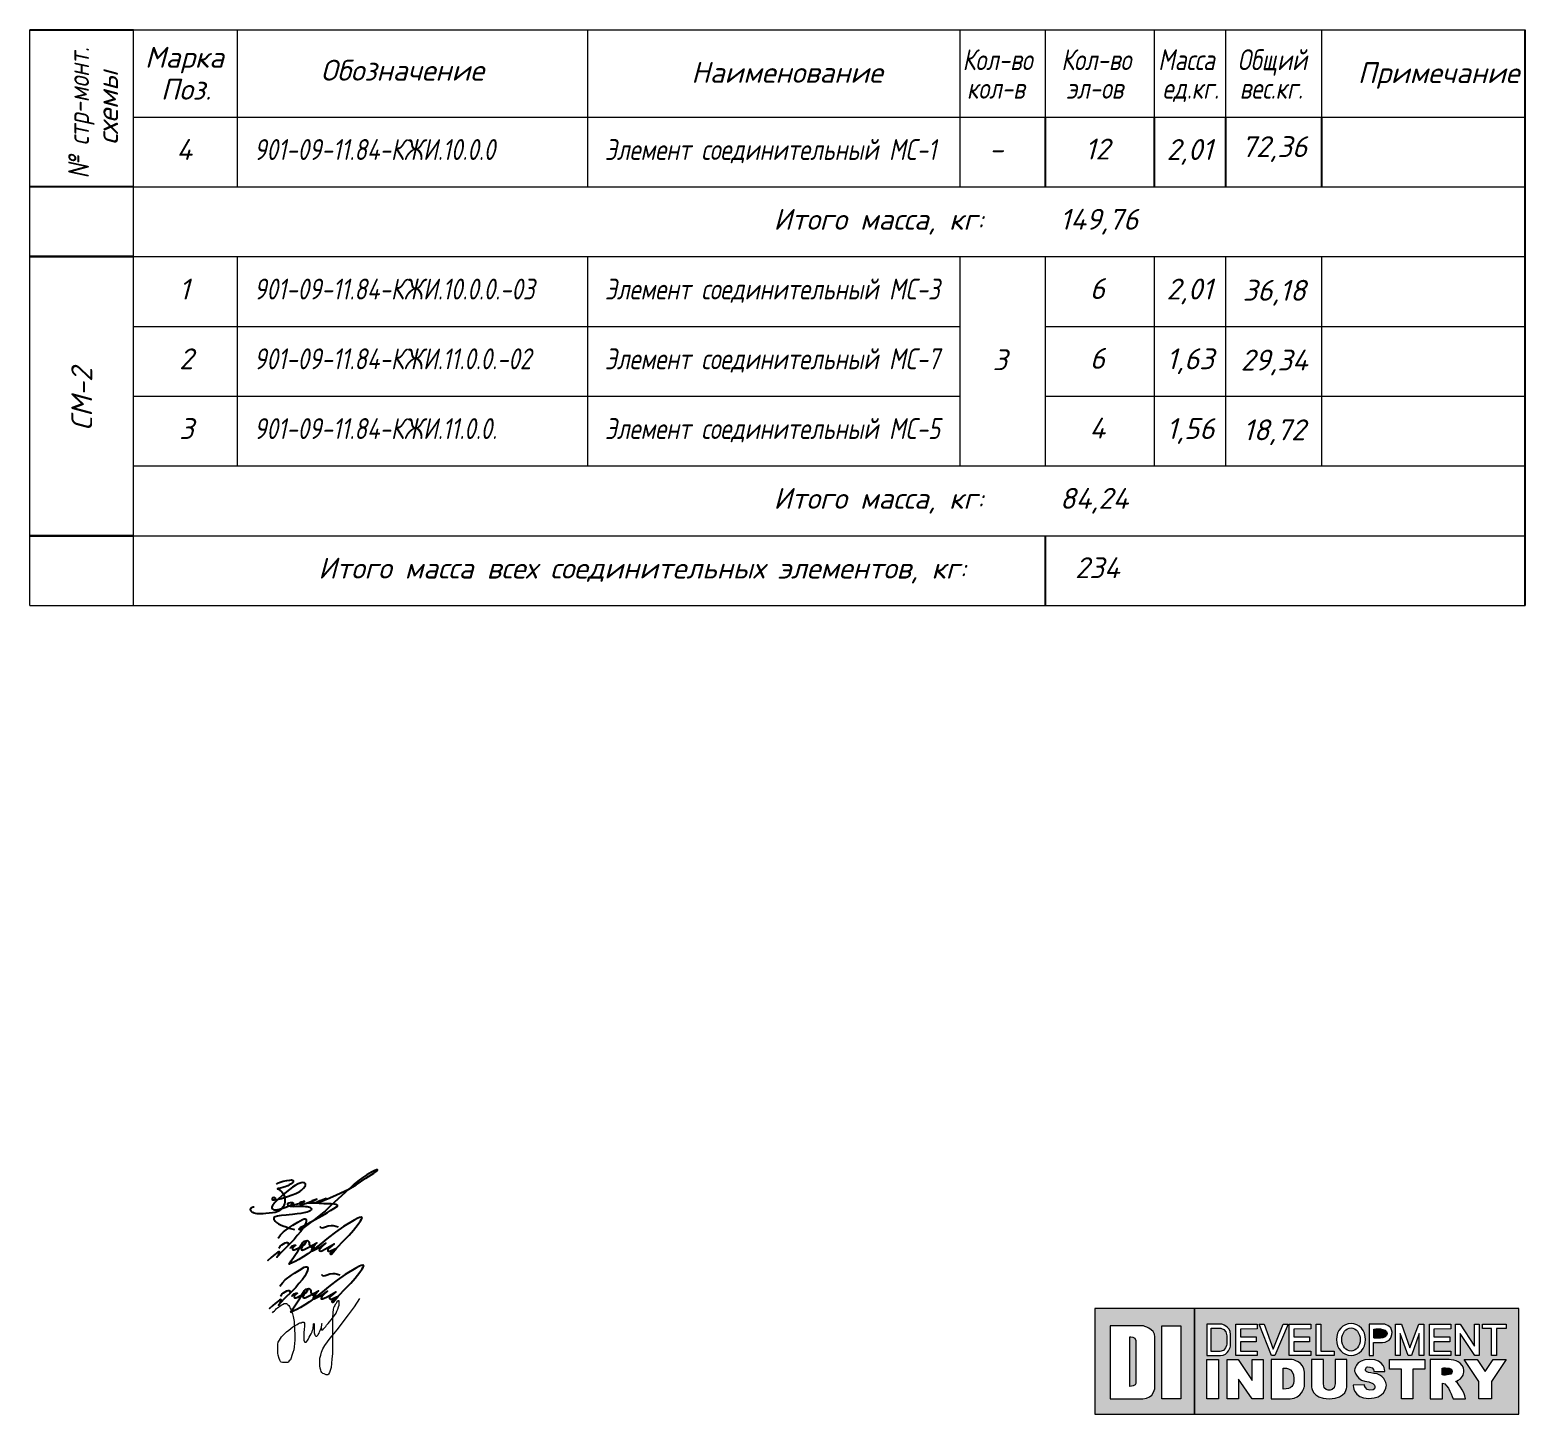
# Model space of a CAD drawing. Header units: millimetres. Extents: x 41756989 to 44740435, y 21258419 to 23626306.
# Drawn here: x 42229186 to 42314938, y 22408394 to 22487756 of the extents above; entities that cross this region are included whole.
import ezdxf
from ezdxf.enums import TextEntityAlignment as Align

# ---------------------------------------------------------------- set-up
doc = ezdxf.new("R2010")
doc.units = ezdxf.units.MM
doc.layers.add('Вода', color=130, linetype='Continuous', lineweight=30)
doc.layers.add('проф-всп', color=250, linetype='Continuous', lineweight=18)
doc.layers.add('Слой 2', color=7, linetype='Continuous')
doc.styles.get("Standard").update_dxf_attribs({"font": 'isocpeui.ttf'})

# ---------------------------------------------------------------- blocks, each defined once
blk = doc.blocks.new('DI')
at = {"layer": 'Слой 2', "true_color": 0xf7931d}
h = blk.add_hatch(color=30, dxfattribs=at)
h.dxf.hatch_style = 2
h.paths.add_polyline_path([(-1796, 420), (-1796, -450), (-975, -450), (-975, 420)])
edge = h.paths.add_edge_path()
edge.add_spline(control_points=[(-1300, -226), (-1300, -226), (-1303, -324), (-1401, -324), (-1498, -324), (-1668, -324), (-1668, -324), (-1668, -324), (-1668, 277), (-1668, 277), (-1668, 277), (-1399, 277), (-1399, 277), (-1399, 277), (-1300, 255), (-1300, 186), (-1300, 116), (-1300, -226), (-1300, -226)], knot_values=[0, 0, 0, 0, 1, 1, 1, 2, 2, 2, 3, 3, 3, 4, 4, 4, 5, 5, 5, 6, 6, 6, 6], degree=3, periodic=0)
h.paths.add_polyline_path([(-1087, -324), (-1243, -324), (-1243, 277), (-1087, 277)])
at = {"layer": 'Слой 2', "true_color": 0x231f20}
h = blk.add_hatch(color=250, dxfattribs=at)
h.dxf.hatch_style = 2
h.paths.add_polyline_path([(-975, 420), (-975, -450), (1699, -450), (1699, 420)])
h.paths.add_polyline_path([(1176, 292), (1217, 292), (1335, 110), (1335, 292), (1373, 292), (1373, 32), (1338, 32), (1217, 215), (1217, 32), (1176, 32)])
h.paths.add_polyline_path([(682, 292), (732, 292), (800, 97), (874, 292), (916, 292), (916, 32), (877, 32), (877, 215), (815, 32), (787, 32), (722, 215), (722, 32), (682, 32)])
edge = h.paths.add_edge_path()
edge.add_spline(control_points=[(465, 292), (465, 292), (583, 292), (583, 292), (583, 292), (654, 282), (654, 225), (654, 167), (623, 138), (551, 139), (502, 140), (502, 140), (502, 140), (502, 140), (502, 32), (502, 32), (502, 32), (465, 32), (465, 32), (465, 32), (465, 292), (465, 292)], knot_values=[0, 0, 0, 0, 1, 1, 1, 2, 2, 2, 3, 3, 3, 4, 4, 4, 5, 5, 5, 6, 6, 6, 7, 7, 7, 7], degree=3, periodic=0)
h.paths.add_polyline_path([(28, 292), (66, 292), (66, 69), (177, 69), (177, 32), (28, 32)])
h.paths.add_polyline_path([(-401, 292), (-326, 86), (-242, 292), (-203, 292), (-313, 32), (-339, 32), (-442, 292)])
h.paths.add_polyline_path([(-634, 292), (-457, 292), (-457, 252), (-596, 251), (-596, 186), (-466, 186), (-466, 146), (-596, 146), (-596, 69), (-457, 69), (-457, 32), (-634, 32)])
h.paths.add_polyline_path([(-775, -324), (-872, -324), (-872, 1), (-775, 1)])
edge = h.paths.add_edge_path()
edge.add_spline(control_points=[(-761, 32), (-830, 32), (-872, 32), (-872, 32), (-872, 32), (-872, 292), (-872, 292), (-872, 292), (-753, 292), (-753, 292), (-753, 292), (-678, 277), (-678, 207), (-678, 136), (-678, 112), (-678, 112), (-678, 112), (-693, 32), (-761, 32)], knot_values=[0, 0, 0, 0, 1, 1, 1, 2, 2, 2, 3, 3, 3, 4, 4, 4, 5, 5, 5, 6, 6, 6, 6], degree=3, periodic=0)
h.paths.add_polyline_path([(-409, -324), (-500, -324), (-612, -162), (-612, -324), (-704, -324), (-704, 1), (-615, 1), (-500, -172), (-500, 1), (-409, 1)])
edge = h.paths.add_edge_path()
edge.add_spline(control_points=[(-68, -224), (-68, -224), (-90, -324), (-186, -324), (-282, -324), (-342, -324), (-342, -324), (-342, -324), (-342, 0), (-342, 0), (-342, 0), (-173, 0), (-173, 0), (-173, 0), (-68, -18), (-68, -106), (-68, -194), (-68, -224), (-68, -224)], knot_values=[0, 0, 0, 0, 1, 1, 1, 2, 2, 2, 3, 3, 3, 4, 4, 4, 5, 5, 5, 6, 6, 6, 6], degree=3, periodic=0)
h.paths.add_polyline_path([(-16, 252), (-155, 251), (-155, 186), (-26, 186), (-26, 146), (-155, 146), (-155, 69), (-16, 69), (-16, 32), (-193, 32), (-193, 292), (-16, 292)])
edge = h.paths.add_edge_path()
edge.add_spline(control_points=[(282, -225), (282, -225), (282, -324), (136, -324), (-10, -324), (-10, -225), (-10, -225), (-10, -225), (-10, 0), (-10, 0), (-10, 0), (88, 0), (88, 0), (88, 0), (88, -149), (88, -202), (88, -255), (136, -254), (136, -254), (136, -254), (185, -255), (185, -202), (185, -149), (185, 0), (185, 0), (185, 0), (282, 0), (282, 0), (282, 0), (282, -225), (282, -225)], knot_values=[0, 0, 0, 0, 1, 1, 1, 2, 2, 2, 3, 3, 3, 4, 4, 4, 5, 5, 5, 6, 6, 6, 7, 7, 7, 8, 8, 8, 9, 9, 9, 10, 10, 10, 10], degree=3, periodic=0)
edge = h.paths.add_edge_path()
edge.add_spline(control_points=[(196, 164), (196, 237), (250, 296), (316, 296), (383, 296), (436, 237), (436, 164), (436, 91), (383, 32), (316, 32), (250, 32), (196, 91), (196, 164)], knot_values=[0, 0, 0, 0, 1, 1, 1, 2, 2, 2, 3, 3, 3, 4, 4, 4, 4], degree=3, periodic=0)
edge = h.paths.add_edge_path()
edge.add_spline(control_points=[(608, -212), (606, -232), (594, -321), (463, -321), (332, -321), (334, -212), (334, -212), (334, -212), (426, -210), (426, -210), (426, -210), (437, -253), (471, -254), (518, -254), (513, -228), (513, -228), (513, -228), (521, -198), (463, -184), (361, -184), (345, -93), (345, -93), (345, -93), (346, 1), (471, 1), (596, 1), (595, -99), (595, -99), (595, -99), (505, -99), (505, -99), (505, -99), (507, -67), (471, -63), (435, -58), (443, -67), (437, -76), (431, -86), (427, -104), (504, -116), (582, -116), (609, -192), (608, -212)], knot_values=[0, 0, 0, 0, 1, 1, 1, 2, 2, 2, 3, 3, 3, 4, 4, 4, 5, 5, 5, 6, 6, 6, 7, 7, 7, 8, 8, 8, 9, 9, 9, 10, 10, 10, 11, 11, 11, 12, 12, 12, 13, 13, 13, 14, 14, 14, 14], degree=3, periodic=0)
h.paths.add_polyline_path([(924, -81), (826, -81), (826, -324), (779, -324), (732, -324), (732, -81), (634, -81), (634, 0), (779, 0), (924, 0)])
h.paths.add_polyline_path([(962, 292), (1140, 292), (1140, 252), (1000, 251), (1000, 186), (1130, 186), (1130, 146), (1000, 146), (1000, 69), (1140, 69), (1140, 32), (962, 32)])
edge = h.paths.add_edge_path()
edge.add_spline(control_points=[(1157, -324), (1157, -324), (1118, -196), (1071, -196), (1071, -236), (1071, -324), (1071, -324), (1071, -324), (969, -324), (969, -324), (969, -324), (969, -321), (969, -321), (969, -321), (969, 0), (969, 0), (969, 0), (1082, -1), (1082, -1), (1082, -1), (1155, 6), (1200, -19), (1223, -31), (1247, -63), (1247, -92), (1247, -109), (1242, -126), (1234, -138), (1214, -171), (1181, -180), (1181, -180), (1181, -180), (1254, -258), (1259, -324), (1196, -324), (1157, -324), (1157, -324)], knot_values=[0, 0, 0, 0, 1, 1, 1, 2, 2, 2, 3, 3, 3, 4, 4, 4, 5, 5, 5, 6, 6, 6, 7, 7, 7, 8, 8, 8, 9, 9, 9, 10, 10, 10, 11, 11, 11, 12, 12, 12, 12], degree=3, periodic=0)
h.paths.add_polyline_path([(1473, -181), (1473, -324), (1422, -324), (1371, -324), (1371, -181), (1248, 1), (1356, 1), (1422, -99), (1488, 1), (1596, 1)])
h.paths.add_polyline_path([(1596, 254), (1516, 254), (1516, 32), (1474, 32), (1474, 254), (1399, 254), (1399, 292), (1596, 292)])
h = blk.add_hatch(color=250, dxfattribs=at)
h.dxf.hatch_style = 2
edge = h.paths.add_edge_path()
edge.add_spline(control_points=[(-758, 258), (-758, 258), (-836, 258), (-836, 258), (-836, 258), (-836, 66), (-836, 66), (-836, 66), (-808, 66), (-764, 66), (-719, 66), (-709, 125), (-709, 125), (-709, 125), (-709, 143), (-709, 195), (-709, 247), (-758, 258), (-758, 258)], knot_values=[0, 0, 0, 0, 1, 1, 1, 2, 2, 2, 3, 3, 3, 4, 4, 4, 5, 5, 5, 6, 6, 6, 6], degree=3, periodic=0)
h = blk.add_hatch(color=250, dxfattribs=at)
h.dxf.hatch_style = 2
edge = h.paths.add_edge_path()
edge.add_spline(control_points=[(316, 260), (274, 260), (240, 217), (240, 164), (240, 111), (274, 68), (316, 68), (358, 68), (392, 111), (392, 164), (392, 217), (358, 260), (316, 260)], knot_values=[0, 0, 0, 0, 1, 1, 1, 2, 2, 2, 3, 3, 3, 4, 4, 4, 4], degree=3, periodic=0)
h = blk.add_hatch(color=250, dxfattribs=at)
h.dxf.hatch_style = 2
edge = h.paths.add_edge_path()
edge.add_spline(control_points=[(614, 214), (614, 266), (504, 250), (504, 250), (504, 250), (504, 177), (504, 177), (504, 177), (614, 161), (614, 214)], knot_values=[0, 0, 0, 0, 1, 1, 1, 2, 2, 2, 3, 3, 3, 3], degree=3, periodic=0)
at = {"layer": 'Слой 2', "true_color": 0xf7931d}
h = blk.add_hatch(color=30, dxfattribs=at)
h.dxf.hatch_style = 2
edge = h.paths.add_edge_path()
edge.add_spline(control_points=[(-1508, 186), (-1508, 186), (-1508, -223), (-1508, -223), (-1460, -223), (-1457, -193), (-1457, -193), (-1457, -193), (-1457, 119), (-1457, 156), (-1457, 192), (-1508, 186), (-1508, 186)], knot_values=[0, 0, 0, 0, 1, 1, 1, 2, 2, 2, 3, 3, 3, 4, 4, 4, 4], degree=3, periodic=0)
at = {"layer": 'Слой 2', "true_color": 0x231f20}
h = blk.add_hatch(color=250, dxfattribs=at)
h.dxf.hatch_style = 2
edge = h.paths.add_edge_path()
edge.add_spline(control_points=[(-244, -72), (-244, -72), (-244, -244), (-244, -244), (-172, -244), (-155, -219), (-155, -158), (-155, -57), (-244, -72), (-244, -72)], knot_values=[0, 0, 0, 0, 1, 1, 1, 2, 2, 2, 3, 3, 3, 3], degree=3, periodic=0)
h = blk.add_hatch(color=250, dxfattribs=at)
h.dxf.hatch_style = 2
edge = h.paths.add_edge_path()
edge.add_spline(control_points=[(1068, -71), (1068, -71), (1068, -127), (1068, -127), (1068, -127), (1151, -138), (1151, -99), (1151, -60), (1068, -71), (1068, -71)], knot_values=[0, 0, 0, 0, 1, 1, 1, 2, 2, 2, 3, 3, 3, 3], degree=3, periodic=0)
at = {"layer": 'Слой 2', "lineweight": 0}
for points in [[(-1796, 420), (-1796, -450), (-975, -450), (-975, 420), (-1796, 420)], [(-975, 420), (-975, -450), (1699, -450), (1699, 420), (-975, 420)], [(-1087, -324), (-1243, -324), (-1243, 277), (-1087, 277), (-1087, -324)], [(-634, 292), (-457, 292), (-457, 252), (-596, 251), (-596, 186), (-466, 186), (-466, 146), (-596, 146), (-596, 69), (-457, 69), (-457, 32), (-634, 32), (-634, 292)], [(-401, 292), (-326, 86), (-242, 292), (-203, 292), (-313, 32), (-339, 32), (-442, 292), (-401, 292)], [(-16, 252), (-155, 251), (-155, 186), (-26, 186), (-26, 146), (-155, 146), (-155, 69), (-16, 69), (-16, 32), (-193, 32), (-193, 292), (-16, 292), (-16, 252)], [(28, 292), (66, 292), (66, 69), (177, 69), (177, 32), (28, 32), (28, 292)], [(682, 292), (732, 292), (800, 97), (874, 292), (916, 292), (916, 32), (877, 32), (877, 215), (815, 32), (787, 32), (722, 215), (722, 32), (682, 32), (682, 292)], [(962, 292), (1140, 292), (1140, 252), (1000, 251), (1000, 186), (1130, 186), (1130, 146), (1000, 146), (1000, 69), (1140, 69), (1140, 32), (962, 32), (962, 292)], [(1176, 292), (1217, 292), (1335, 110), (1335, 292), (1373, 292), (1373, 32), (1338, 32), (1217, 215), (1217, 32), (1176, 32), (1176, 292)], [(1596, 254), (1516, 254), (1516, 32), (1474, 32), (1474, 254), (1399, 254), (1399, 292), (1596, 292), (1596, 254)], [(-775, -324), (-872, -324), (-872, 1), (-775, 1), (-775, -324)], [(-409, -324), (-500, -324), (-612, -162), (-612, -324), (-704, -324), (-704, 1), (-615, 1), (-500, -172), (-500, 1), (-409, 1), (-409, -324)], [(924, -81), (826, -81), (826, -324), (779, -324), (732, -324), (732, -81), (634, -81), (634, 0), (779, 0), (924, 0), (924, -81)], [(1473, -181), (1473, -324), (1422, -324), (1371, -324), (1371, -181), (1248, 1), (1356, 1), (1422, -99), (1488, 1), (1596, 1), (1473, -181)]]:
    blk.add_lwpolyline(points, dxfattribs=at)
for points, knots in [([(-1300, -226), (-1300, -226), (-1303, -324), (-1401, -324), (-1498, -324), (-1668, -324), (-1668, -324), (-1668, -324), (-1668, 277), (-1668, 277), (-1668, 277), (-1399, 277), (-1399, 277), (-1399, 277), (-1300, 255), (-1300, 186), (-1300, 116), (-1300, -226), (-1300, -226)], [0, 0, 0, 0, 1, 1, 1, 2, 2, 2, 3, 3, 3, 4, 4, 4, 5, 5, 5, 6, 6, 6, 6]), ([(-761, 32), (-830, 32), (-872, 32), (-872, 32), (-872, 32), (-872, 292), (-872, 292), (-872, 292), (-753, 292), (-753, 292), (-753, 292), (-678, 277), (-678, 207), (-678, 136), (-678, 112), (-678, 112), (-678, 112), (-693, 32), (-761, 32)], [0, 0, 0, 0, 1, 1, 1, 2, 2, 2, 3, 3, 3, 4, 4, 4, 5, 5, 5, 6, 6, 6, 6]), ([(-758, 258), (-758, 258), (-836, 258), (-836, 258), (-836, 258), (-836, 66), (-836, 66), (-836, 66), (-808, 66), (-764, 66), (-719, 66), (-709, 125), (-709, 125), (-709, 125), (-709, 143), (-709, 195), (-709, 247), (-758, 258), (-758, 258)], [0, 0, 0, 0, 1, 1, 1, 2, 2, 2, 3, 3, 3, 4, 4, 4, 5, 5, 5, 6, 6, 6, 6]), ([(196, 164), (196, 237), (250, 296), (316, 296), (383, 296), (436, 237), (436, 164), (436, 91), (383, 32), (316, 32), (250, 32), (196, 91), (196, 164)], [0, 0, 0, 0, 1, 1, 1, 2, 2, 2, 3, 3, 3, 4, 4, 4, 4]), ([(316, 260), (274, 260), (240, 217), (240, 164), (240, 111), (274, 68), (316, 68), (358, 68), (392, 111), (392, 164), (392, 217), (358, 260), (316, 260)], [0, 0, 0, 0, 1, 1, 1, 2, 2, 2, 3, 3, 3, 4, 4, 4, 4]), ([(465, 292), (465, 292), (583, 292), (583, 292), (583, 292), (654, 282), (654, 225), (654, 167), (623, 138), (551, 139), (502, 140), (502, 140), (502, 140), (502, 140), (502, 32), (502, 32), (502, 32), (465, 32), (465, 32), (465, 32), (465, 292), (465, 292)], [0, 0, 0, 0, 1, 1, 1, 2, 2, 2, 3, 3, 3, 4, 4, 4, 5, 5, 5, 6, 6, 6, 7, 7, 7, 7]), ([(614, 214), (614, 266), (504, 250), (504, 250), (504, 250), (504, 177), (504, 177), (504, 177), (614, 161), (614, 214)], [0, 0, 0, 0, 1, 1, 1, 2, 2, 2, 3, 3, 3, 3]), ([(-1508, 186), (-1508, 186), (-1508, -223), (-1508, -223), (-1460, -223), (-1457, -193), (-1457, -193), (-1457, -193), (-1457, 119), (-1457, 156), (-1457, 192), (-1508, 186), (-1508, 186)], [0, 0, 0, 0, 1, 1, 1, 2, 2, 2, 3, 3, 3, 4, 4, 4, 4]), ([(-68, -224), (-68, -224), (-90, -324), (-186, -324), (-282, -324), (-342, -324), (-342, -324), (-342, -324), (-342, 0), (-342, 0), (-342, 0), (-173, 0), (-173, 0), (-173, 0), (-68, -18), (-68, -106), (-68, -194), (-68, -224), (-68, -224)], [0, 0, 0, 0, 1, 1, 1, 2, 2, 2, 3, 3, 3, 4, 4, 4, 5, 5, 5, 6, 6, 6, 6]), ([(282, -225), (282, -225), (282, -324), (136, -324), (-10, -324), (-10, -225), (-10, -225), (-10, -225), (-10, 0), (-10, 0), (-10, 0), (88, 0), (88, 0), (88, 0), (88, -149), (88, -202), (88, -255), (136, -254), (136, -254), (136, -254), (185, -255), (185, -202), (185, -149), (185, 0), (185, 0), (185, 0), (282, 0), (282, 0), (282, 0), (282, -225), (282, -225)], [0, 0, 0, 0, 1, 1, 1, 2, 2, 2, 3, 3, 3, 4, 4, 4, 5, 5, 5, 6, 6, 6, 7, 7, 7, 8, 8, 8, 9, 9, 9, 10, 10, 10, 10]), ([(608, -212), (606, -232), (594, -321), (463, -321), (332, -321), (334, -212), (334, -212), (334, -212), (426, -210), (426, -210), (426, -210), (437, -253), (471, -254), (518, -254), (513, -228), (513, -228), (513, -228), (521, -198), (463, -184), (361, -184), (345, -93), (345, -93), (345, -93), (346, 1), (471, 1), (596, 1), (595, -99), (595, -99), (595, -99), (505, -99), (505, -99), (505, -99), (507, -67), (471, -63), (435, -58), (443, -67), (437, -76), (431, -86), (427, -104), (504, -116), (582, -116), (609, -192), (608, -212)], [0, 0, 0, 0, 1, 1, 1, 2, 2, 2, 3, 3, 3, 4, 4, 4, 5, 5, 5, 6, 6, 6, 7, 7, 7, 8, 8, 8, 9, 9, 9, 10, 10, 10, 11, 11, 11, 12, 12, 12, 13, 13, 13, 14, 14, 14, 14]), ([(1157, -324), (1157, -324), (1118, -196), (1071, -196), (1071, -236), (1071, -324), (1071, -324), (1071, -324), (969, -324), (969, -324), (969, -324), (969, -321), (969, -321), (969, -321), (969, 0), (969, 0), (969, 0), (1082, -1), (1082, -1), (1082, -1), (1155, 6), (1200, -19), (1223, -31), (1247, -63), (1247, -92), (1247, -109), (1242, -126), (1234, -138), (1214, -171), (1181, -180), (1181, -180), (1181, -180), (1254, -258), (1259, -324), (1196, -324), (1157, -324), (1157, -324)], [0, 0, 0, 0, 1, 1, 1, 2, 2, 2, 3, 3, 3, 4, 4, 4, 5, 5, 5, 6, 6, 6, 7, 7, 7, 8, 8, 8, 9, 9, 9, 10, 10, 10, 11, 11, 11, 12, 12, 12, 12]), ([(-244, -72), (-244, -72), (-244, -244), (-244, -244), (-172, -244), (-155, -219), (-155, -158), (-155, -57), (-244, -72), (-244, -72)], [0, 0, 0, 0, 1, 1, 1, 2, 2, 2, 3, 3, 3, 3]), ([(1068, -71), (1068, -71), (1068, -127), (1068, -127), (1068, -127), (1151, -138), (1151, -99), (1151, -60), (1068, -71), (1068, -71)], [0, 0, 0, 0, 1, 1, 1, 2, 2, 2, 3, 3, 3, 3])]:
    blk.add_open_spline(points, degree=3, knots=knots, dxfattribs=at)
blk = doc.blocks.new('5')
at = {"color": 160, "lineweight": 9}
for points in [[(39.23, -189.08), (39.76, -188.41), (40.36, -187.75), (41.66, -186.81), (42.34, -186.4), (43.34, -185.76), (44.34, -185.16), (44.67, -185.03), (44.9, -185.04), (45.04, -185.15), (45.1, -185.32), (45.09, -185.58), (45.02, -185.86), (44.86, -186.29), (44.45, -187.02), (43.98, -187.68), (43.24, -188.58), (42.57, -189.39), (41.87, -190.09), (40.04, -191.87), (38.96, -193.07), (39.29, -192.63), (39.49, -192.28), (39.54, -192.07), (39.53, -191.95), (39.47, -191.93), (39.41, -191.94), (39.19, -192.04), (38.24, -192.76), (37.74, -193.14), (37.02, -193.85)], [(41.82, -191.26), (41.9, -191.01), (42.01, -190.89), (42.19, -190.73), (42.45, -190.62), (42.6, -190.56), (42.78, -190.55), (42.84, -190.58), (42.85, -190.64), (42.76, -190.73), (42.53, -190.92), (42.39, -191.03), (42.27, -191.24), (42.25, -191.4), (42.29, -191.55), (42.43, -191.58), (42.58, -191.57), (42.78, -191.49), (43.73, -191.03), (44.29, -190.72), (44.73, -190.47), (45.11, -189.89), (44.4, -190.66), (44.15, -191.16), (44.08, -191.37), (44.14, -191.52), (44.31, -191.59), (44.49, -191.57), (44.72, -191.48), (45.27, -191.2), (47.37, -190.1), (46.71, -190.79), (46.34, -191.29), (46.22, -191.59), (46.28, -191.75), (46.46, -191.75), (46.7, -191.64), (48.27, -190.85), (49.25, -190.15), (48.37, -190.92), (48.01, -191.31), (47.87, -191.64), (47.92, -191.76), (48.15, -191.8), (48.37, -191.73), (49.17, -191.35), (50.97, -190.29), (49.98, -191.13), (49.68, -191.48), (49.63, -191.73), (49.78, -191.86), (50.01, -191.81), (50.32, -191.69), (51.49, -191.2), (50.64, -191.82), (50.28, -192.18), (50.16, -192.37), (50.22, -192.48), (50.36, -192.47), (50.48, -192.38), (51.49, -191.2), (53.1, -189.55), (54.16, -188.46), (55.03, -187.41), (56, -186.15), (56.53, -185.47), (56.74, -185.12), (56.82, -184.86), (56.78, -184.77), (56.65, -184.73), (56.32, -184.77), (55.96, -184.89), (55.16, -185.31), (52.92, -186.63), (51.25, -187.88), (49.8, -188.97), (47.81, -190.6), (45.44, -192.38), (44.48, -193.01), (43.57, -193.59), (42.83, -194.01), (42.17, -194.3), (41.51, -194.54), (41.97, -193.88), (43.38, -191.8), (44.09, -190.6), (44.38, -190.05), (44.56, -189.85), (44.76, -189.74), (45.04, -189.65), (45.29, -189.63), (45.51, -189.71), (45.68, -189.88), (45.76, -190.12), (45.77, -190.4), (45.81, -190.55), (45.86, -190.69), (45.97, -190.87), (46.25, -190.99), (46.61, -191.04), (46.92, -191)], [(47.96, -186.69), (48.2, -186.89), (48.49, -186.92), (48.76, -186.88), (49.18, -186.72), (49.69, -186.53), (50.36, -186.48), (50.78, -186.45), (51.36, -186.62), (51.82, -186.75)], [(39.35, -191.18), (39.63, -190.79), (40.03, -190.49), (40.34, -190.27), (40.67, -190.11), (41, -190), (41.19, -190), (41.32, -190.12), (41.34, -190.26), (41.39, -190.56)]]:
    blk.add_lwpolyline(points, dxfattribs=at)
at = {"color": 160}
for points in [[(39.23, -189.08), (39.76, -188.41), (40.36, -187.75), (41.66, -186.81), (42.34, -186.4), (43.34, -185.76), (44.34, -185.16), (44.67, -185.03), (44.9, -185.04), (45.04, -185.15), (45.1, -185.32), (45.09, -185.58), (45.02, -185.86), (44.86, -186.29), (44.45, -187.02), (43.98, -187.68), (43.24, -188.58), (42.57, -189.39), (41.87, -190.09), (40.04, -191.87), (38.96, -193.07), (39.29, -192.63), (39.49, -192.28), (39.54, -192.07), (39.53, -191.95), (39.47, -191.93), (39.41, -191.94), (39.19, -192.04), (38.24, -192.76), (37.74, -193.14), (37.02, -193.85)], [(41.82, -191.26), (41.9, -191.01), (42.01, -190.89), (42.19, -190.73), (42.45, -190.62), (42.6, -190.56), (42.78, -190.55), (42.84, -190.58), (42.85, -190.64), (42.76, -190.73), (42.53, -190.92), (42.39, -191.03), (42.27, -191.24), (42.25, -191.4), (42.29, -191.55), (42.43, -191.58), (42.58, -191.57), (42.78, -191.49), (43.73, -191.03), (44.29, -190.72), (44.73, -190.47), (45.11, -189.89), (44.4, -190.66), (44.15, -191.16), (44.08, -191.37), (44.14, -191.52), (44.31, -191.59), (44.49, -191.57), (44.72, -191.48), (45.27, -191.2), (47.37, -190.1), (46.71, -190.79), (46.34, -191.29), (46.22, -191.59), (46.28, -191.75), (46.46, -191.75), (46.7, -191.64), (48.27, -190.85), (49.25, -190.15), (48.37, -190.92), (48.01, -191.31), (47.87, -191.64), (47.92, -191.76), (48.15, -191.8), (48.37, -191.73), (49.17, -191.35), (50.97, -190.29), (49.98, -191.13), (49.68, -191.48), (49.63, -191.73), (49.78, -191.86), (50.01, -191.81), (50.32, -191.69), (51.49, -191.2), (50.64, -191.82), (50.28, -192.18), (50.16, -192.37), (50.22, -192.48), (50.36, -192.47), (50.48, -192.38), (51.49, -191.2), (53.1, -189.55), (54.16, -188.46), (55.03, -187.41), (56, -186.15), (56.53, -185.47), (56.74, -185.12), (56.82, -184.86), (56.78, -184.77), (56.65, -184.73), (56.32, -184.77), (55.96, -184.89), (55.16, -185.31), (52.92, -186.63), (51.25, -187.88), (49.8, -188.97), (47.81, -190.6), (45.44, -192.38), (44.48, -193.01), (43.57, -193.59), (42.83, -194.01), (42.17, -194.3), (41.51, -194.54), (41.97, -193.88), (43.38, -191.8), (44.09, -190.6), (44.38, -190.05), (44.56, -189.85), (44.76, -189.74), (45.04, -189.65), (45.29, -189.63), (45.51, -189.71), (45.68, -189.88), (45.76, -190.12), (45.77, -190.4), (45.81, -190.55), (45.86, -190.69), (45.97, -190.87), (46.25, -190.99), (46.61, -191.04), (46.92, -191)], [(47.96, -186.69), (48.2, -186.89), (48.49, -186.92), (48.76, -186.88), (49.18, -186.72), (49.69, -186.53), (50.36, -186.48), (50.78, -186.45), (51.36, -186.62), (51.82, -186.75)], [(39.35, -191.18), (39.63, -190.79), (40.03, -190.49), (40.34, -190.27), (40.67, -190.11), (41, -190), (41.19, -190), (41.32, -190.12), (41.34, -190.26), (41.39, -190.56)]]:
    blk.add_lwpolyline(points, dxfattribs=at)
blk = doc.blocks.new('6')
at = {"color": 150, "lineweight": 9}
for points in [[(226.89, -190.1), (227.38, -189.81), (227.7, -189.66), (228.33, -189.46), (229.17, -189.28), (229.79, -189.18), (230.19, -189.16), (230.3, -189.19), (230.4, -189.23), (230.49, -189.29), (230.52, -189.36), (230.52, -189.43), (230.51, -189.52), (230.48, -189.6), (230.41, -189.72), (230.25, -189.87), (229.94, -190.1), (229.67, -190.24), (229.39, -190.4), (229.15, -190.53), (228.82, -190.66), (228.53, -190.75), (228.26, -190.81), (228, -190.86), (227.68, -190.93), (227.36, -191), (227.15, -191.04), (227.38, -191.16), (227.61, -191.33), (227.78, -191.45), (227.9, -191.55), (228.08, -191.75), (228.36, -192.1), (228.52, -192.38), (228.65, -192.78), (228.73, -193.32), (228.74, -193.65), (228.69, -194.01), (228.63, -194.31), (228.52, -194.66), (228.34, -194.95), (228.08, -195.33), (227.51, -195.79), (227.22, -195.99), (226.66, -196.15), (226.03, -196.27), (225.37, -196.34), (224.61, -196.39), (224.07, -196.45), (223.52, -196.47), (223.11, -196.46), (222.74, -196.45), (222.42, -196.39), (222.14, -196.3), (221.86, -196.2), (221.63, -196.06), (221.44, -195.9), (221.35, -195.7), (221.31, -195.52), (221.42, -195.27), (221.54, -195.14), (221.73, -195.04), (221.9, -194.95), (222.13, -194.92)], [(226.72, -193.23), (226.68, -193.11), (226.63, -193.06), (226.49, -192.99), (226.35, -192.95), (226.21, -192.98), (226.08, -193.04), (226.01, -193.18), (226.01, -193.34), (226.1, -193.43), (226.28, -193.47), (226.49, -193.46), (227.06, -193.36), (227.97, -193.15), (229.26, -192.72), (230.33, -192.36), (231.1, -192.11), (231.92, -191.65), (232.33, -191.33), (232.75, -190.93), (233.06, -190.55), (233.15, -190.34), (233.16, -190.14), (233.14, -189.99), (233.08, -189.91), (232.96, -189.81), (232.79, -189.76), (232.51, -189.73), (232.27, -189.78), (231.58, -190.01), (230.94, -190.36), (230.36, -190.72), (229.75, -191.19), (229.07, -191.72), (228.22, -192.43), (227.11, -193.47), (226.57, -194.03), (226.32, -194.29), (226.12, -194.54), (225.98, -194.78), (225.92, -195), (225.93, -195.16), (226.03, -195.35), (226.16, -195.47), (226.37, -195.56), (226.63, -195.6), (226.87, -195.6), (227.55, -195.42), (228.71, -195.06), (229.99, -194.6), (230.37, -194.41), (230.53, -194.28), (230.56, -194.22), (230.56, -194.17), (230.51, -194.13), (230.42, -194.08), (230.28, -194.06), (230.04, -194.06), (229.85, -194.08), (229.57, -194.15), (229.42, -194.22), (229.3, -194.31), (229.3, -194.44), (229.36, -194.58), (229.43, -194.65), (229.6, -194.72), (229.89, -194.81), (230.6, -194.87), (231.28, -194.83), (231.8, -194.79), (232.22, -194.79), (232.81, -194.82), (233.2, -194.85), (233.54, -194.9), (233.83, -194.98), (234.02, -195.05), (234.24, -195.17), (234.41, -195.29), (234.46, -195.43), (234.42, -195.57), (234.34, -195.68), (234.2, -195.8), (233.91, -195.93), (233.5, -196.08), (232.83, -196.26), (232.17, -196.37), (231.34, -196.48), (230.4, -196.57), (229.63, -196.67), (229, -196.72), (228.02, -196.84), (227.48, -196.91), (227.11, -196.98), (226.66, -197.09), (226.41, -197.19), (226.32, -197.34), (226.32, -197.49), (226.36, -197.67), (226.47, -197.85), (226.63, -198.03), (226.93, -198.35), (227.38, -198.61), (227.78, -198.82), (228.29, -199.03), (229.04, -199.29), (229.68, -199.51), (230.2, -199.67), (230.8, -199.85)], [(229.99, -194.6), (230.56, -194.54), (231.23, -194.38), (231.96, -194.15), (232.33, -194.04), (232.58, -193.96), (232.74, -193.9), (232.85, -193.85), (232.92, -193.8), (232.94, -193.77), (232.91, -193.74), (232.88, -193.73), (232.83, -193.75), (232.61, -193.84), (232.43, -193.91), (232.22, -193.97), (232.08, -194.01), (231.92, -194.1), (231.87, -194.22), (231.87, -194.33), (231.98, -194.37), (232.17, -194.4), (232.38, -194.39), (232.57, -194.35), (233.36, -194.18), (233.98, -193.96), (234.85, -193.59), (235.23, -193.42), (235.62, -193.32), (235.23, -193.42), (234.61, -193.69), (234.52, -193.75), (234.49, -193.83), (234.48, -193.9), (234.49, -193.95), (234.57, -194), (234.64, -194.02), (234.77, -194.04), (235.17, -194.04), (235.35, -193.99), (235.66, -193.9), (236.78, -193.48), (237.6, -193.17), (236.78, -193.48), (236.22, -193.69), (235.92, -193.83), (235.87, -193.88), (235.86, -193.92), (235.87, -193.97), (235.93, -193.99), (236.03, -193.98), (236.13, -193.95), (236.3, -193.86), (238.38, -193.04), (239.83, -192.4), (242.51, -191.12), (244.07, -190.18), (246.19, -188.78), (247.85, -187.72), (248.5, -187.24), (248.63, -187.13), (248.7, -187.03), (248.68, -186.99), (248.63, -186.98), (248.56, -186.98), (248.43, -187.01), (248.08, -187.14), (247.4, -187.47), (246.4, -188.04), (245.5, -188.65), (244.43, -189.42), (243.66, -190.04), (243.08, -190.61), (241.8, -191.76), (238.57, -194.77), (237.78, -195.51), (237.37, -195.89), (236.8, -196.32), (236.06, -196.96), (235.01, -197.77), (234.26, -198.35), (233.09, -199.18), (232.53, -199.63), (232.19, -199.85), (231.95, -199.9), (231.8, -199.86), (231.8, -199.7), (231.88, -199.58), (232.07, -199.43), (232.33, -199.26), (234.64, -198.06), (237.31, -196.55), (237.94, -196.15), (238.58, -195.73), (239.27, -195.29), (239.85, -194.98), (240.01, -194.87), (240.06, -194.79), (240.08, -194.72), (240.07, -194.67), (240.03, -194.6), (240, -194.57), (239.95, -194.53), (239.87, -194.5), (239.71, -194.43), (239.37, -194.37), (238.7, -194.31), (237.94, -194.29), (237.11, -194.27), (236.12, -194.25), (233.45, -194.15)]]:
    blk.add_lwpolyline(points, dxfattribs=at)
at = {"color": 150}
for points in [[(226.89, -190.1), (227.38, -189.81), (227.7, -189.66), (228.33, -189.46), (229.17, -189.28), (229.79, -189.18), (230.19, -189.16), (230.3, -189.19), (230.4, -189.23), (230.49, -189.29), (230.52, -189.36), (230.52, -189.43), (230.51, -189.52), (230.48, -189.6), (230.41, -189.72), (230.25, -189.87), (229.94, -190.1), (229.67, -190.24), (229.39, -190.4), (229.15, -190.53), (228.82, -190.66), (228.53, -190.75), (228.26, -190.81), (228, -190.86), (227.68, -190.93), (227.36, -191), (227.15, -191.04), (227.38, -191.16), (227.61, -191.33), (227.78, -191.45), (227.9, -191.55), (228.08, -191.75), (228.36, -192.1), (228.52, -192.38), (228.65, -192.78), (228.73, -193.32), (228.74, -193.65), (228.69, -194.01), (228.63, -194.31), (228.52, -194.66), (228.34, -194.95), (228.08, -195.33), (227.51, -195.79), (227.22, -195.99), (226.66, -196.15), (226.03, -196.27), (225.37, -196.34), (224.61, -196.39), (224.07, -196.45), (223.52, -196.47), (223.11, -196.46), (222.74, -196.45), (222.42, -196.39), (222.14, -196.3), (221.86, -196.2), (221.63, -196.06), (221.44, -195.9), (221.35, -195.7), (221.31, -195.52), (221.42, -195.27), (221.54, -195.14), (221.73, -195.04), (221.9, -194.95), (222.13, -194.92)], [(226.72, -193.23), (226.68, -193.11), (226.63, -193.06), (226.49, -192.99), (226.35, -192.95), (226.21, -192.98), (226.08, -193.04), (226.01, -193.18), (226.01, -193.34), (226.1, -193.43), (226.28, -193.47), (226.49, -193.46), (227.06, -193.36), (227.97, -193.15), (229.26, -192.72), (230.33, -192.36), (231.1, -192.11), (231.92, -191.65), (232.33, -191.33), (232.75, -190.93), (233.06, -190.55), (233.15, -190.34), (233.16, -190.14), (233.14, -189.99), (233.08, -189.91), (232.96, -189.81), (232.79, -189.76), (232.51, -189.73), (232.27, -189.78), (231.58, -190.01), (230.94, -190.36), (230.36, -190.72), (229.75, -191.19), (229.07, -191.72), (228.22, -192.43), (227.11, -193.47), (226.57, -194.03), (226.32, -194.29), (226.12, -194.54), (225.98, -194.78), (225.92, -195), (225.93, -195.16), (226.03, -195.35), (226.16, -195.47), (226.37, -195.56), (226.63, -195.6), (226.87, -195.6), (227.55, -195.42), (228.71, -195.06), (229.99, -194.6), (230.37, -194.41), (230.53, -194.28), (230.56, -194.22), (230.56, -194.17), (230.51, -194.13), (230.42, -194.08), (230.28, -194.06), (230.04, -194.06), (229.85, -194.08), (229.57, -194.15), (229.42, -194.22), (229.3, -194.31), (229.3, -194.44), (229.36, -194.58), (229.43, -194.65), (229.6, -194.72), (229.89, -194.81), (230.6, -194.87), (231.28, -194.83), (231.8, -194.79), (232.22, -194.79), (232.81, -194.82), (233.2, -194.85), (233.54, -194.9), (233.83, -194.98), (234.02, -195.05), (234.24, -195.17), (234.41, -195.29), (234.46, -195.43), (234.42, -195.57), (234.34, -195.68), (234.2, -195.8), (233.91, -195.93), (233.5, -196.08), (232.83, -196.26), (232.17, -196.37), (231.34, -196.48), (230.4, -196.57), (229.63, -196.67), (229, -196.72), (228.02, -196.84), (227.48, -196.91), (227.11, -196.98), (226.66, -197.09), (226.41, -197.19), (226.32, -197.34), (226.32, -197.49), (226.36, -197.67), (226.47, -197.85), (226.63, -198.03), (226.93, -198.35), (227.38, -198.61), (227.78, -198.82), (228.29, -199.03), (229.04, -199.29), (229.68, -199.51), (230.2, -199.67), (230.8, -199.85)], [(229.99, -194.6), (230.56, -194.54), (231.23, -194.38), (231.96, -194.15), (232.33, -194.04), (232.58, -193.96), (232.74, -193.9), (232.85, -193.85), (232.92, -193.8), (232.94, -193.77), (232.91, -193.74), (232.88, -193.73), (232.83, -193.75), (232.61, -193.84), (232.43, -193.91), (232.22, -193.97), (232.08, -194.01), (231.92, -194.1), (231.87, -194.22), (231.87, -194.33), (231.98, -194.37), (232.17, -194.4), (232.38, -194.39), (232.57, -194.35), (233.36, -194.18), (233.98, -193.96), (234.85, -193.59), (235.23, -193.42), (235.62, -193.32), (235.23, -193.42), (234.61, -193.69), (234.52, -193.75), (234.49, -193.83), (234.48, -193.9), (234.49, -193.95), (234.57, -194), (234.64, -194.02), (234.77, -194.04), (235.17, -194.04), (235.35, -193.99), (235.66, -193.9), (236.78, -193.48), (237.6, -193.17), (236.78, -193.48), (236.22, -193.69), (235.92, -193.83), (235.87, -193.88), (235.86, -193.92), (235.87, -193.97), (235.93, -193.99), (236.03, -193.98), (236.13, -193.95), (236.3, -193.86), (238.38, -193.04), (239.83, -192.4), (242.51, -191.12), (244.07, -190.18), (246.19, -188.78), (247.85, -187.72), (248.5, -187.24), (248.63, -187.13), (248.7, -187.03), (248.68, -186.99), (248.63, -186.98), (248.56, -186.98), (248.43, -187.01), (248.08, -187.14), (247.4, -187.47), (246.4, -188.04), (245.5, -188.65), (244.43, -189.42), (243.66, -190.04), (243.08, -190.61), (241.8, -191.76), (238.57, -194.77), (237.78, -195.51), (237.37, -195.89), (236.8, -196.32), (236.06, -196.96), (235.01, -197.77), (234.26, -198.35), (233.09, -199.18), (232.53, -199.63), (232.19, -199.85), (231.95, -199.9), (231.8, -199.86), (231.8, -199.7), (231.88, -199.58), (232.07, -199.43), (232.33, -199.26), (234.64, -198.06), (237.31, -196.55), (237.94, -196.15), (238.58, -195.73), (239.27, -195.29), (239.85, -194.98), (240.01, -194.87), (240.06, -194.79), (240.08, -194.72), (240.07, -194.67), (240.03, -194.6), (240, -194.57), (239.95, -194.53), (239.87, -194.5), (239.71, -194.43), (239.37, -194.37), (238.7, -194.31), (237.94, -194.29), (237.11, -194.27), (236.12, -194.25), (233.45, -194.15)]]:
    blk.add_lwpolyline(points, dxfattribs=at)
blk = doc.blocks.new('подпись')
at = {"lineweight": 18, "ltscale": 75}
for p, q in [((1484, 515), (1608, 706)), ((-396, 381), (-377, 401)), ((-377, 401), (-348, 429)), ((-348, 429), (-329, 448)), ((-329, 448), (-301, 477)), ((-301, 477), (-282, 496)), ((-282, 496), (-196, 553)), ((-196, 553), (-167, 572)), ((-167, 572), (-129, 591)), ((-129, 591), (-72, 591)), ((-72, 591), (-52, 582)), ((-52, 582), (-43, 563)), ((-43, 563), (-24, 544)), ((-24, 544), (-5, 525)), ((-5, 525), (5, 496)), ((5, 496), (24, 467)), ((24, 467), (43, 429)), ((43, 429), (62, 353)), ((62, 353), (81, 296)), ((988, 353), (978, 296)), ((997, 439), (988, 401)), ((988, 401), (988, 353)), ((1007, 496), (997, 467)), ((997, 467), (997, 439)), ((1016, 525), (1007, 496)), ((1035, 544), (1016, 525)), ((1026, 315), (1064, 372)), ((1045, 572), (1035, 544)), ((1064, 591), (1045, 572)), ((1074, 610), (1064, 591)), ((1064, 372), (1083, 420)), ((1083, 629), (1074, 610)), ((1112, 658), (1083, 629)), ((1083, 420), (1102, 467)), ((1102, 467), (1121, 515)), ((1131, 658), (1112, 658)), ((1121, 515), (1131, 553)), ((1131, 553), (1131, 658)), ((1350, 334), (1484, 515)), ((-24, -19), (24, 19)), ((24, 19), (72, 57)), ((72, 57), (167, 114)), ((81, 296), (100, 181)), ((100, 181), (100, 114)), ((100, 114), (110, 48)), ((110, 48), (110, -29)), ((167, 114), (205, 134)), ((205, 134), (234, 153)), ((234, 153), (262, 153)), ((262, 153), (282, 162)), ((282, 162), (320, 162)), ((320, 162), (339, 143)), ((339, 48), (329, 19)), ((329, 19), (329, -19)), ((339, 143), (339, 48)), ((520, -19), (539, 10)), ((539, 48), (549, 76)), ((539, 10), (539, 48)), ((549, 124), (558, 134)), ((549, 76), (549, 124)), ((558, 134), (558, -76)), ((701, -29), (711, 10)), ((711, 10), (730, 38)), ((730, 86), (721, 57)), ((721, 57), (721, 0)), ((740, 134), (730, 114)), ((730, 114), (730, 86)), ((730, 67), (740, 95)), ((730, 38), (730, 67)), ((740, 95), (740, 134)), ((759, -10), (778, 10)), ((778, 10), (797, 38)), ((797, 38), (825, 67)), ((825, 67), (845, 95)), ((845, 95), (883, 134)), ((883, 134), (911, 172)), ((911, 172), (950, 219)), ((950, 219), (1026, 315)), ((978, 296), (978, -563)), ((1016, -95), (1121, 29)), ((1121, 29), (1226, 172)), ((1226, 172), (1350, 334)), ((-272, -343), (-262, -296)), ((-262, -296), (-234, -248)), ((-234, -248), (-215, -210)), ((-215, -210), (-186, -172)), ((-186, -172), (-72, -57)), ((-72, -57), (-24, -19)), ((110, -324), (100, -401)), ((110, -29), (119, -95)), ((119, -248), (110, -324)), ((119, -95), (119, -248)), ((329, -19), (320, -57)), ((320, -57), (320, -248)), ((320, -248), (339, -286)), ((339, -286), (348, -296)), ((348, -296), (377, -296)), ((377, -296), (386, -286)), ((386, -286), (406, -257)), ((406, -257), (425, -229)), ((425, -229), (444, -181)), ((444, -181), (472, -143)), ((472, -143), (491, -105)), ((491, -105), (511, -57)), ((511, -57), (520, -19)), ((558, -76), (568, -105)), ((568, -105), (577, -124)), ((577, -124), (587, -143)), ((587, -143), (596, -153)), ((596, -153), (625, -153)), ((625, -153), (644, -134)), ((644, -134), (654, -114)), ((654, -114), (673, -86)), ((673, -86), (682, -57)), ((682, -57), (701, -29)), ((721, 0), (730, -10)), ((730, -10), (759, -10)), ((806, -372), (864, -286)), ((864, -286), (930, -200)), ((930, -200), (1016, -95)), ((-272, -544), (-272, -343)), ((-262, -591), (-272, -544)), ((-243, -668), (-262, -591)), ((-224, -706), (-243, -668)), ((33, -649), (14, -696)), ((52, -601), (33, -649)), ((72, -534), (52, -601)), ((91, -467), (72, -534)), ((100, -401), (91, -467)), ((692, -658), (711, -591)), ((692, -839), (692, -658)), ((711, -591), (730, -525)), ((730, -525), (759, -448)), ((759, -448), (806, -372)), ((969, -677), (959, -782)), ((978, -563), (969, -677)), ((-215, -734), (-224, -706)), ((-196, -753), (-215, -734)), ((-167, -763), (-196, -753)), ((-52, -763), (-167, -763)), ((-33, -753), (-52, -763)), ((-14, -725), (-33, -753)), ((14, -696), (-14, -725)), ((701, -887), (692, -839)), ((711, -935), (701, -887)), ((721, -963), (711, -935)), ((740, -992), (721, -963)), ((759, -1011), (740, -992)), ((787, -1020), (759, -1011)), ((806, -1030), (787, -1020)), ((911, -992), (892, -1030)), ((930, -944), (911, -992)), ((950, -877), (930, -944)), ((959, -782), (950, -877)), ((835, -1040), (806, -1030)), ((873, -1040), (835, -1040)), ((892, -1030), (873, -1040))]:
    blk.add_line(p, q, dxfattribs=at)

msp = doc.modelspace()

# ---------------------------------------------------------------- linework, layer by layer
for p, q in [((42229186.356, 22487755.501), (42235129.678, 22487755.501)), ((42314937.963, 22454755.501), (42314937.963, 22487755.501)), ((42287407.772, 22482755.501), (42287407.772, 22478755.501)), ((42293671.849, 22482755.501), (42293671.849, 22478755.501)), ((42297762.563, 22482755.501), (42297762.563, 22478755.501)), ((42303260.934, 22482755.501), (42303260.934, 22478755.501)), ((42235129.678, 22478755.501), (42229186.356, 22478755.501)), ((42229186.356, 22474755.501), (42235129.678, 22474755.501)), ((42235129.678, 22474755.501), (42229186.356, 22474755.501)), ((42229186.356, 22458755.501), (42235129.678, 22458755.501)), ((42229186.356, 22458755.501), (42235129.678, 22458755.501)), ((42235129.678, 22458755.501), (42229186.356, 22458755.501)), ((42287407.772, 22458755.501), (42287407.772, 22454755.501))]:
    msp.add_line(p, q)
at = {"layer": 'Вода', "color": 7, "linetype": 'Continuous', "lineweight": 0, "ltscale": 0.5}
for p, q in [((42229186.356, 22458755.501), (42229186.356, 22487755.501)), ((42235129.678, 22487755.501), (42314937.963, 22487755.501)), ((42235129.678, 22458755.501), (42235129.678, 22487755.501)), ((42241073.001, 22487755.501), (42241073.001, 22482755.501)), ((42254014.305, 22487755.501), (42261514.305, 22487755.501)), ((42261162.892, 22487755.501), (42261162.892, 22482755.501)), ((42261514.305, 22487755.501), (42286514.305, 22487755.501)), ((42282518.165, 22487755.501), (42282518.165, 22482755.501)), ((42287407.772, 22487755.501), (42287407.772, 22482755.501)), ((42293671.849, 22487755.501), (42293671.849, 22482755.501)), ((42297762.563, 22487755.501), (42297762.563, 22482755.501)), ((42303260.934, 22487755.501), (42303260.934, 22482755.501)), ((42241073.001, 22483755.501), (42241073.001, 22478755.501)), ((42261162.892, 22483755.501), (42261162.892, 22478755.501)), ((42282518.165, 22483755.501), (42282518.165, 22478755.501)), ((42235129.678, 22482755.501), (42314937.963, 22482755.501)), ((42235129.678, 22478755.501), (42314937.963, 22478755.501)), ((42235129.678, 22474755.501), (42301652.539, 22474755.501)), ((42235129.678, 22474755.501), (42301652.539, 22474755.501)), ((42241073.001, 22474755.501), (42241073.001, 22462755.501)), ((42261162.892, 22474755.501), (42261162.892, 22462755.501)), ((42282518.165, 22474755.501), (42282518.165, 22462755.501)), ((42287407.772, 22474755.501), (42314937.963, 22474755.501)), ((42287407.772, 22474755.501), (42287407.772, 22462755.501)), ((42293671.849, 22474755.501), (42293671.849, 22462755.501)), ((42297762.563, 22474755.501), (42297762.563, 22462755.501)), ((42303260.934, 22474755.501), (42303260.934, 22462755.501)), ((42235129.678, 22470755.501), (42282518.165, 22470755.501)), ((42287407.772, 22470755.501), (42314937.963, 22470755.501)), ((42287407.772, 22470755.501), (42301652.539, 22470755.501)), ((42235129.678, 22466755.501), (42282518.165, 22466755.501)), ((42287407.772, 22466755.501), (42314937.963, 22466755.501)), ((42235129.678, 22462755.501), (42314937.963, 22462755.501)), ((42229186.356, 22454756.001), (42229186.356, 22458755.501)), ((42235129.678, 22454755.501), (42235129.678, 22458755.501)), ((42235129.678, 22458755.501), (42314937.963, 22458755.501)), ((42235129.678, 22458755.501), (42314937.963, 22458755.501)), ((42229186.856, 22454755.501), (42314937.963, 22454755.501))]:
    msp.add_line(p, q, dxfattribs=at)
msp.add_arc((42229186.856, 22454756.001), 0.5, 180, 270, dxfattribs=at)

# ---------------------------------------------------------------- block references
at = {"color": 5, "xscale": 266.3352272727274, "yscale": 266.3352272727274, "zscale": 266.3352272727274}
msp.add_blockref('6', (42182891.073, 22472198.505), dxfattribs=at)
at = {"xscale": 273.4375, "yscale": 273.4375, "zscale": 273.4375}
for p in [(42232696.116, 22470189.092), (42232791.86, 22467438.001)]:
    msp.add_blockref('5', p, dxfattribs=at)
at = {"lineweight": 18, "xscale": 2.5, "yscale": 2.5, "zscale": 2.5}
msp.add_blockref('подпись', (42244087.749, 22413250.43), dxfattribs=at)
at = {"color": 0, "lineweight": -2, "xscale": 6.957328385899812, "yscale": 6.957328385899812, "zscale": 6.957328385899812}
msp.add_blockref('DI', (42302755.347, 22411525.236), dxfattribs=at)

# ---------------------------------------------------------------- texts
at = {"layer": 'проф-всп', "ltscale": 100, "width": 0.8}
msp.add_text('№ стр-монт. ', height=1197, rotation=90, dxfattribs=at).set_placement((42232578.54, 22479233.419))
at = {"layer": 'проф-всп', "ltscale": 100}
for s, p in [('Марка', (42238046.474, 22486187.911)), ('Обозначение', (42250544.484, 22485443.64)), ('Наименование', (42272605.625, 22485320.355)), ('Поз.', (42238139.126, 22484353.462)), ('-', (42284598.24, 22480924.765)), ('3', (42284821.378, 22468842.806))]:
    msp.add_text(s, height=1197, dxfattribs=at).set_placement(p, align=Align.MIDDLE_CENTER)
at = {"layer": 'проф-всп', "ltscale": 100, "width": 0.8}
for s, p in [('Масса', (42293892.692, 22485448.201)), ('Общий', (42298447.886, 22485448.201)), ('Кол-во', (42282675.383, 22485448.201)), ('Кол-во', (42288336.23, 22485448.201)), ('кол-в', (42282924.255, 22483812.556)), ('эл-ов', (42288627.045, 22483812.556)), ('ед.кг.', (42294141.564, 22483812.556)), ('вес.кг.', (42298566.578, 22483812.556)), ('901-09-11.84-КЖИ.10.0.0', (42242047.846, 22480299.099)), ('Элемент соединительный МС-1', (42262159.416, 22480299.099)), ('901-09-11.84-КЖИ.10.0.0.-03', (42242047.846, 22472299.099)), ('Элемент соединительный МС-3', (42262159.416, 22472299.099)), ('901-09-11.84-КЖИ.11.0.0.-02', (42242047.846, 22468299.099)), ('Элемент соединительный МС-7', (42262159.416, 22468299.099)), ('901-09-11.84-КЖИ.11.0.0.', (42242047.846, 22464299.099)), ('Элемент соединительный МС-5', (42262159.416, 22464299.099))]:
    msp.add_text(s, height=1197, dxfattribs=at).set_placement(p)
at = {"layer": 'проф-всп', "ltscale": 100}
for s, p in [('Примечание', (42305341.5, 22484703.93)), ('4', (42237590.818, 22480299.099)), ('2,01', (42294374.4, 22480299.099)), ('Итого масса, кг:', (42271834.938, 22476299.099)), ('149,76', (42288255.693, 22476299.099)), ('1', (42237740.818, 22472299.099)), ('2,01', (42294374.4, 22472299.099)), ('2', (42237740.818, 22468299.099)), ('1,63', (42294374.4, 22468299.099)), ('3', (42237740.818, 22464299.099)), ('1,56', (42294374.4, 22464299.099)), ('Итого масса, кг:', (42271834.938, 22460299.099)), ('84,24', (42288255.693, 22460299.099)), ('Итого масса всех соединительных элементов, кг:', (42245725.857, 22456299.099))]:
    msp.add_text(s, height=1197, dxfattribs=at).set_placement(p)
for s, p in [('схемы', (42234242.837, 22481168.98)), ('СМ-2', (42232758.768, 22464774.83))]:
    msp.add_text(s, height=1197, rotation=90, dxfattribs=at).set_placement(p)
for s, p in [('12', (42290406.005, 22480924.765)), ('72,36', (42300551.016, 22480924.765)), ('6', (42290406.005, 22472924.765)), ('36,18', (42300551.016, 22472688.096)), ('6', (42290406.005, 22468924.765)), ('29,34', (42300551.016, 22468688.096)), ('4', (42290406.005, 22464924.765)), ('18,72', (42300551.016, 22464688.096)), ('234', (42290406.005, 22456924.765))]:
    msp.add_text(s, height=1197, dxfattribs=at).set_placement(p, align=Align.MIDDLE)

doc.saveas('drawing.dxf')
